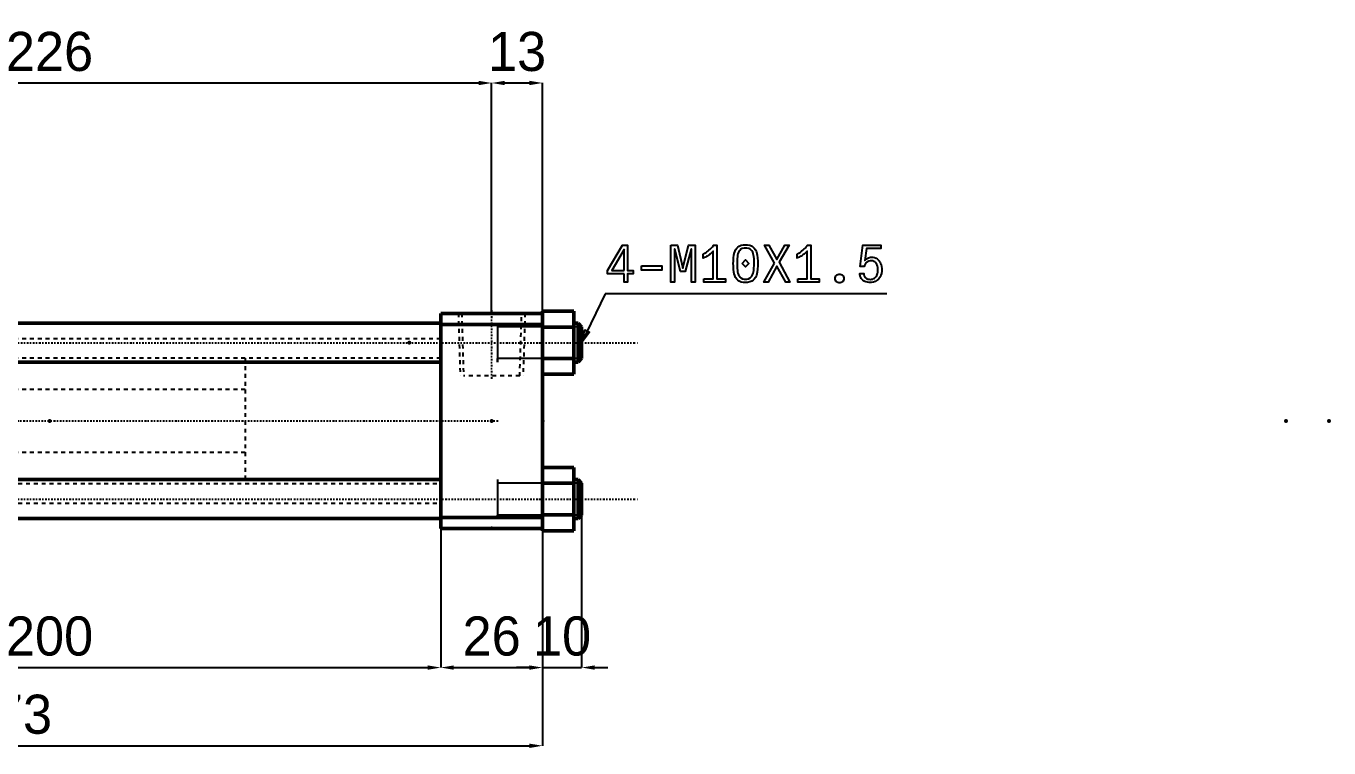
# Model space of a CAD drawing. Header units: millimetres. Extents: x -31 to 682, y -631 to 102.
# Drawn here: x 349.4 to 682.4, y -82.2 to 102.4 of the extents above; entities that cross this region are included whole.
import ezdxf

# ---------------------------------------------------------------- set-up
doc = ezdxf.new("R2010")
doc.units = ezdxf.units.MM
doc.linetypes.add('Center', pattern=[1.5, 0.45, -0.5, 0.05, -0.5])
doc.linetypes.add('Dashed', pattern=[2, 1, -1])
for name, color, linetype, lineweight in [('2d ConnectionPoints', 7, 'Continuous', 50), ('AM_0', 7, 'Continuous', 50), ('AM_5', 3, 'Continuous', 25), ('AM_7', 7, 'Center', 25), ('AM_9', 6, 'Dashed', 25)]:
    doc.layers.add(name, color=color, linetype=linetype, lineweight=lineweight)
doc.dimstyles.new('ISO-25', dxfattribs={"dimtxt": 2.5, "dimasz": 2.5, "dimexe": 1.25, "dimexo": 0.625, "dimtad": 1, "dimtxsty": 'Standard', "dimcen": 2.5, "dimadec": 0, "dimazin": 0, "dimtfac": 1, "dimtmove": 0, "dimatfit": 3, "dimfxl": 1, "dimarcsym": 0})

# ---------------------------------------------------------------- blocks, each defined once
blk = doc.blocks.new('3_A__SD__C_32_150_ROD_070_0_in_MGHC2A70SDC32150T110A0_2')
at = {"layer": 'AM_0'}
for p, q in [((-25, 8), (-41, 8)), ((-58.08, 6), (-59, 5.08)), ((-59, 5.08), (-59, -5.08)), ((-49, 6), (-58.08, 6)), ((-58.08, 6), (-58.08, -6)), ((-27, 3.87), (-41, 3.87)), ((-27, -3.87), (-27, 3.87)), ((-59, -5.08), (-58.08, -6)), ((-58.08, -6), (-49, -6)), ((-27, -3.87), (-41, -3.87)), ((-41, -8), (-25, -8))]:
    blk.add_line(p, q, dxfattribs=at)
at = {"layer": 'AM_5'}
for p, q in [((-59, 5.08), (-49, 5.08)), ((-59, -5.08), (-49, -5.08))]:
    blk.add_line(p, q, dxfattribs=at)
at = {"layer": 'AM_5', "linetype": 'Dashed'}
for p, q in [((-49, 5.08), (-41, 5.08)), ((-41, 6), (-41, 5.08)), ((-49, -5.08), (-41, -5.08)), ((-41, -6), (-41, -5.08))]:
    blk.add_line(p, q, dxfattribs=at)
at = {"layer": 'AM_7'}
blk.add_line((-73.75, 0), (250.75, 0), dxfattribs=at)
at = {"layer": 'AM_9'}
for p, q in [((236, 16), (186, 16)), ((186, 16), (186, -16)), ((186, 8), (-25, 8)), ((-41, 6), (-49, 6)), ((-49, -6), (-41, -6)), ((-25, -8), (186, -8)), ((186, -16), (236, -16))]:
    blk.add_line(p, q, dxfattribs=at)
blk = doc.blocks.new('4_A__SD_C_32_150_0__BODY__A70_0_in_MGHC2A70SDC32150T110A0_2')
at = {"layer": 'AM_0'}
for p, q in [((-19, 28.03), (-11, 28.03)), ((-19, 11.97), (-19, 28.03)), ((-11, -28.08), (-11, 28.03)), ((0, 27.5), (-11, 27.5)), ((0, 27.5), (0, -27.5)), ((36, 27.5), (0.5, 27.5)), ((0.5, 27.5), (0.5, -27.5)), ((36, -27.5), (36, 27.5)), ((262, 27.5), (236, 27.5)), ((236, -27.5), (236, 27.5)), ((270, 28.03), (262, 28.03)), ((262, -28.08), (262, 28.03)), ((270, 11.97), (270, 28.03)), ((-20.08, 25), (-21, 24.08)), ((-21, 24.08), (-21, 15.92)), ((-19, 25), (-20.08, 25)), ((-20.08, 25), (-20.08, 15)), ((-19, 24.01), (-11, 24.01)), ((0, 24.67), (-11, 24.67)), ((0.5, 25.5), (0, 25.5)), ((0, 24.86), (0.5, 24.86)), ((36, 24.67), (0.5, 24.67)), ((44, 25), (36, 25)), ((236, 25), (56, 25)), ((262, 24.67), (236, 24.67)), ((270, 24.01), (262, 24.01)), ((271.08, 25), (270, 25)), ((272, 24.08), (271.08, 25)), ((271.08, 25), (271.08, 15)), ((272, 24.08), (272, 15.92)), ((0.5, 21.2), (0, 21.2)), ((0.5, 20.55), (0, 20.55)), ((-25, -17.5), (-25, 17.5)), ((-21, 17.5), (-25, 17.5)), ((-21, 15.92), (-20.08, 15)), ((-20.08, 15), (-19, 15)), ((-19, 15.99), (-11, 15.99)), ((36, 15), (44, 15)), ((56, 15), (236, 15)), ((270, 15.99), (262, 15.99)), ((270, 15), (271.08, 15)), ((271.08, 15), (272, 15.92)), ((-19, 11.97), (-11, 11.97)), ((270, 11.97), (262, 11.97)), ((-19, -11.92), (-11, -11.92)), ((-19, -28.08), (-19, -11.92)), ((270, -11.92), (262, -11.92)), ((270, -28.08), (270, -11.92)), ((-20.08, -15), (-21, -15.92)), ((-21, -15.92), (-21, -24.08)), ((-19, -15), (-20.08, -15)), ((-20.08, -15), (-20.08, -25)), ((-19, -15.96), (-11, -15.96)), ((236, -15), (36, -15)), ((270, -15.96), (262, -15.96)), ((271.08, -15), (270, -15)), ((272, -15.92), (271.08, -15)), ((271.08, -15), (271.08, -25)), ((272, -15.92), (272, -24.08)), ((-25, -17.5), (-21, -17.5)), ((0.5, -20.55), (0, -20.55)), ((0, -21.2), (0.5, -21.2)), ((-21, -24.08), (-20.08, -25)), ((-20.08, -25), (-19, -25)), ((-19, -24.04), (-11, -24.04)), ((0, -24.67), (-11, -24.67)), ((0.5, -24.86), (0, -24.86)), ((0.5, -25.5), (0, -25.5)), ((36, -24.67), (0.5, -24.67)), ((36, -25), (236, -25)), ((262, -24.67), (236, -24.67)), ((270, -24.04), (262, -24.04)), ((270, -25), (271.08, -25)), ((271.08, -25), (272, -24.08)), ((-19, -28.08), (-11, -28.08)), ((0, -27.5), (-11, -27.5)), ((36, -27.5), (0.5, -27.5)), ((262, -27.5), (236, -27.5)), ((270, -28.08), (262, -28.08))]:
    blk.add_line(p, q, dxfattribs=at)
at = {"layer": 'AM_5', "linetype": 'Dashed'}
for p, q in [((14.47, 27.5), (14.97, 11.5)), ((31.53, 27.5), (31.03, 11.5)), ((240.47, 27.5), (240.97, 11.5)), ((257.53, 27.5), (257.03, 11.5))]:
    blk.add_line(p, q, dxfattribs=at)
at = {"layer": 'AM_5'}
for p, q in [((-21, 24.08), (0.5, 24.08)), ((0.5, 25), (0.5, 24.08)), ((0.5, 25), (0.5, 15)), ((250.5, 25), (250.5, 24.08)), ((250.5, 25), (250.5, 15)), ((272, 24.08), (250.5, 24.08)), ((-21, 15.92), (0.5, 15.92)), ((0.5, 15), (0.5, 15.92)), ((272, 15.92), (250.5, 15.92)), ((250.5, 15), (250.5, 15.92)), ((-21, -15.92), (0.5, -15.92)), ((0.5, -15), (0.5, -15.92)), ((0.5, -15), (0.5, -25)), ((250.5, -15), (250.5, -15.92)), ((250.5, -15), (250.5, -25)), ((272, -15.92), (250.5, -15.92)), ((-21, -24.08), (0.5, -24.08)), ((0.5, -25), (0.5, -24.08)), ((272, -24.08), (250.5, -24.08)), ((250.5, -25), (250.5, -24.08))]:
    blk.add_line(p, q, dxfattribs=at)
at = {"layer": 'AM_7'}
for p, q in [((23, 28.3), (23, 10.7)), ((249, 28.3), (249, 10.7)), ((-35.65, 20), (286.65, 20)), ((-35.65, -20), (286.65, -20))]:
    blk.add_line(p, q, dxfattribs=at)
at = {"layer": 'AM_9'}
for p, q in [((15.33, 27.5), (15.82, 11.5)), ((30.18, 11.5), (30.67, 27.5)), ((241.33, 27.5), (241.82, 11.5)), ((256.18, 11.5), (256.67, 27.5)), ((56, 25), (44, 25)), ((236, 21), (36, 21)), ((-11, 17.5), (-21, 17.5)), ((236, 16), (36, 16)), ((44, 15), (56, 15)), ((30.18, 11.5), (15.82, 11.5)), ((256.18, 11.5), (241.82, 11.5)), ((0, 7.9), (-25, 7.9)), ((36, 8.1), (0, 8.1)), ((-25, -7.9), (0, -7.9)), ((0, -8.1), (36, -8.1)), ((36, -16), (236, -16)), ((-21, -17.5), (-11, -17.5)), ((36, -21), (236, -21))]:
    blk.add_line(p, q, dxfattribs=at)
blk = doc.blocks.new('*D29')
at = {"layer": 'AM_5', "color": 0, "lineweight": -2}
for p, q in [((455.43, 1.39), (455.43, -61.69)), ((481.43, 1.39), (481.43, -61.69)), ((458.76, -61.69), (478.1, -61.69))]:
    blk.add_line(p, q, dxfattribs=at)
at = {"layer": 'AM_5', "color": 0}
for points in [[(458.76, -61.14), (458.76, -62.25), (455.43, -61.69)], [(478.1, -62.25), (478.1, -61.14), (481.43, -61.69)]]:
    blk.add_solid(points, dxfattribs=at)
at = {"layer": 'Defpoints', "color": 0}
for p in [(455.43, 1.39), (481.43, 1.39), (481.43, -61.69)]:
    blk.add_point(p, dxfattribs=at)
at = {"layer": 'AM_5', "color": 0, "insert": (468.43, -53.69), "char_height": 10, "attachment_point": 5}
blk.add_mtext('26', dxfattribs=at)
blk = doc.blocks.new('*D32')
at = {"layer": 'AM_5', "color": 0, "lineweight": -2}
for p, q in [((242.43, 28.89), (242.43, 87.8)), ((245.76, 87.8), (465.1, 87.8)), ((468.43, 28.89), (468.43, 87.8))]:
    blk.add_line(p, q, dxfattribs=at)
at = {"layer": 'AM_5', "color": 0}
for points in [[(245.76, 88.36), (245.76, 87.25), (242.43, 87.8)], [(465.1, 87.25), (465.1, 88.36), (468.43, 87.8)]]:
    blk.add_solid(points, dxfattribs=at)
at = {"layer": 'Defpoints', "color": 0}
for p in [(468.43, 87.8), (242.43, 28.89), (468.43, 28.89)]:
    blk.add_point(p, dxfattribs=at)
at = {"layer": 'AM_5', "color": 0, "insert": (355.43, 95.8), "char_height": 10, "attachment_point": 5}
blk.add_mtext('226', dxfattribs=at)
blk = doc.blocks.new('*D34')
at = {"layer": 'AM_5', "color": 0, "lineweight": -2}
for p, q in [((255.43, 1.39), (255.43, -61.69)), ((455.43, 1.39), (455.43, -61.69)), ((258.76, -61.69), (452.1, -61.69))]:
    blk.add_line(p, q, dxfattribs=at)
at = {"layer": 'AM_5', "color": 0}
for points in [[(258.76, -61.14), (258.76, -62.25), (255.43, -61.69)], [(452.1, -62.25), (452.1, -61.14), (455.43, -61.69)]]:
    blk.add_solid(points, dxfattribs=at)
at = {"layer": 'Defpoints', "color": 0}
for p in [(255.43, 1.39), (455.43, 1.39), (455.43, -61.69)]:
    blk.add_point(p, dxfattribs=at)
at = {"layer": 'AM_5', "color": 0, "insert": (355.43, -53.69), "char_height": 10, "attachment_point": 5}
blk.add_mtext('200', dxfattribs=at)
blk = doc.blocks.new('*D35')
at = {"layer": 'AM_5', "color": 0, "lineweight": -2}
for p, q in [((208.43, 1.39), (208.43, -81.69)), ((481.43, 1.39), (481.43, -81.69)), ((211.76, -81.69), (478.1, -81.69))]:
    blk.add_line(p, q, dxfattribs=at)
at = {"layer": 'AM_5', "color": 0}
for points in [[(211.76, -81.14), (211.76, -82.25), (208.43, -81.69)], [(478.1, -82.25), (478.1, -81.14), (481.43, -81.69)]]:
    blk.add_solid(points, dxfattribs=at)
at = {"layer": 'Defpoints', "color": 0}
for p in [(208.43, 1.39), (481.43, 1.39), (481.43, -81.69)]:
    blk.add_point(p, dxfattribs=at)
at = {"layer": 'AM_5', "color": 0, "insert": (344.93, -73.69), "char_height": 10, "attachment_point": 5}
blk.add_mtext('273', dxfattribs=at)
blk = doc.blocks.new('*D38')
at = {"layer": 'AM_5', "color": 0, "lineweight": -2}
for p, q in [((468.43, 28.89), (468.43, 87.8)), ((471.76, 87.8), (478.1, 87.8)), ((481.43, 1.39), (481.43, 87.8))]:
    blk.add_line(p, q, dxfattribs=at)
at = {"layer": 'AM_5', "color": 0}
for points in [[(471.76, 88.36), (471.76, 87.25), (468.43, 87.8)], [(478.1, 87.25), (478.1, 88.36), (481.43, 87.8)]]:
    blk.add_solid(points, dxfattribs=at)
at = {"layer": 'Defpoints', "color": 0}
for p in [(481.43, 87.8), (468.43, 28.89), (481.43, 1.39)]:
    blk.add_point(p, dxfattribs=at)
at = {"layer": 'AM_5', "color": 0, "insert": (474.93, 95.8), "char_height": 10, "attachment_point": 5}
blk.add_mtext('13', dxfattribs=at)
blk = doc.blocks.new('*D39')
at = {"layer": 'AM_5', "color": 0, "lineweight": -2}
for p, q in [((481.43, 1.39), (481.43, -61.69)), ((491.43, -18.61), (491.43, -61.69)), ((478.1, -61.69), (474.76, -61.69)), ((481.43, -61.69), (491.43, -61.69)), ((494.76, -61.69), (498.1, -61.69))]:
    blk.add_line(p, q, dxfattribs=at)
at = {"layer": 'AM_5', "color": 0}
for points in [[(478.1, -62.25), (478.1, -61.14), (481.43, -61.69)], [(494.76, -61.14), (494.76, -62.25), (491.43, -61.69)]]:
    blk.add_solid(points, dxfattribs=at)
at = {"layer": 'Defpoints', "color": 0}
for p in [(481.43, 1.39), (491.43, -18.61), (491.43, -61.69)]:
    blk.add_point(p, dxfattribs=at)
at = {"layer": 'AM_5', "color": 0, "insert": (486.43, -53.69), "char_height": 10, "attachment_point": 5}
blk.add_mtext('10', dxfattribs=at)

msp = doc.modelspace()

# ---------------------------------------------------------------- linework, layer by layer
at = {"layer": '2d ConnectionPoints'}
for p in [(447.431, 21.388), (355.431, 1.388), (468.431, 1.388), (468.431, 1.388), (481.431, 1.388), (481.431, 1.388), (481.431, 1.388), (671.431, 1.388), (682.431, 1.388), (468.431, -26.112)]:
    msp.add_point(p, dxfattribs=at)
at = {"layer": 'AM_5'}
for p, q in [((497.431, 33.888), (491.431, 21.388)), ((569.431, 33.888), (497.431, 33.888))]:
    msp.add_line(p, q, dxfattribs=at)
for points in [[(502.28, 38.968), (498.068, 38.968), (498.068, 39.813), (501.903, 46.313), (503.19, 46.313), (503.19, 39.846), (504.594, 39.846), (504.594, 38.968), (503.19, 38.968), (503.19, 36.888), (502.28, 36.888), (502.28, 38.968)], [(502.293, 39.846), (502.293, 45.221), (499.186, 39.846), (502.293, 39.846)], [(514.217, 46.313), (515.894, 46.313), (517.324, 40.424), (518.741, 46.313), (520.444, 46.313), (520.444, 36.888), (519.482, 36.888), (519.482, 45.325), (519.417, 45.293), (517.922, 39.553), (516.739, 39.553), (515.225, 45.293), (515.179, 45.319), (515.179, 36.888), (514.217, 36.888), (514.217, 46.313)], [(522.646, 37.72), (525.038, 37.72), (525.038, 44.753), (525.038, 44.753), (524.91, 44.624), (524.692, 44.422), (524.692, 44.422), (524.446, 44.211), (524.265, 44.064), (524.265, 44.064), (524.077, 43.919), (523.794, 43.713), (523.794, 43.713), (523.508, 43.522), (523.316, 43.401), (523.316, 43.401), (523.129, 43.293), (522.869, 43.161), (522.869, 43.161), (522.634, 43.067), (522.49, 43.024), (522.49, 44.012), (522.49, 44.012), (522.668, 44.097), (522.948, 44.257), (522.948, 44.257), (523.243, 44.458), (523.449, 44.614), (523.449, 44.614), (523.656, 44.781), (523.957, 45.04), (523.957, 45.04), (524.247, 45.309), (524.434, 45.494), (524.434, 45.494), (524.611, 45.677), (524.848, 45.933), (524.848, 45.933), (525.052, 46.168), (525.168, 46.313), (526, 46.313), (526, 37.72), (528.171, 37.72), (528.171, 36.888), (522.646, 36.888), (522.646, 37.72)], [(533.324, 36.758), (533.324, 36.758), (532.834, 36.782), (532.189, 36.908), (532.189, 36.908), (531.652, 37.141), (531.355, 37.356), (531.355, 37.356), (531.1, 37.613), (530.784, 38.066), (530.784, 38.066), (530.548, 38.598), (530.435, 38.998), (530.435, 38.998), (530.35, 39.437), (530.257, 40.178), (530.257, 40.178), (530.207, 41.018), (530.198, 41.633), (530.198, 41.633), (530.208, 42.234), (530.258, 43.057), (530.258, 43.057), (530.352, 43.786), (530.438, 44.22), (530.438, 44.22), (530.552, 44.616), (530.79, 45.144), (530.79, 45.144), (531.108, 45.593), (531.365, 45.849), (531.365, 45.849), (531.662, 46.063), (532.197, 46.295), (532.197, 46.295), (532.838, 46.42), (533.324, 46.443), (533.324, 46.443), (533.813, 46.42), (534.456, 46.295), (534.456, 46.295), (534.993, 46.063), (535.291, 45.849), (535.291, 45.849), (535.547, 45.593), (535.866, 45.145), (535.866, 45.145), (536.105, 44.618), (536.22, 44.224), (536.22, 44.224), (536.308, 43.79), (536.403, 43.061), (536.403, 43.061), (536.454, 42.236), (536.464, 41.633), (536.464, 41.633), (536.454, 41.027), (536.401, 40.195), (536.401, 40.195), (536.302, 39.456), (536.21, 39.014), (536.21, 39.014), (536.092, 38.611), (535.848, 38.074), (535.848, 38.074), (535.526, 37.618), (535.268, 37.36), (535.268, 37.36), (534.97, 37.143), (534.438, 36.909), (534.438, 36.909), (533.804, 36.783), (533.324, 36.758)], [(533.324, 37.616), (533.324, 37.616), (533.667, 37.637), (534.118, 37.746), (534.118, 37.746), (534.495, 37.949), (534.706, 38.136), (534.706, 38.136), (534.887, 38.358), (535.11, 38.743), (535.11, 38.743), (535.277, 39.189), (535.356, 39.521), (535.356, 39.521), (535.415, 39.882), (535.48, 40.481), (535.48, 40.481), (535.515, 41.15), (535.521, 41.633), (535.521, 41.633), (535.516, 42.146), (535.485, 42.838), (535.485, 42.838), (535.428, 43.439), (535.375, 43.788), (535.375, 43.788), (535.303, 44.103), (535.146, 44.525), (535.146, 44.525), (534.929, 44.885), (534.751, 45.091), (534.751, 45.091), (534.541, 45.265), (534.156, 45.452), (534.156, 45.452), (533.685, 45.553), (533.324, 45.572), (533.324, 45.572), (532.966, 45.553), (532.499, 45.452), (532.499, 45.452), (532.116, 45.265), (531.907, 45.091), (531.907, 45.091), (531.731, 44.885), (531.515, 44.525), (531.515, 44.525), (531.358, 44.103), (531.287, 43.788), (531.287, 43.788), (531.234, 43.439), (531.177, 42.838), (531.177, 42.838), (531.146, 42.146), (531.14, 41.633), (531.14, 41.633), (531.147, 41.145), (531.18, 40.473), (531.18, 40.473), (531.242, 39.874), (531.3, 39.514), (531.3, 39.514), (531.376, 39.185), (531.539, 38.741), (531.539, 38.741), (531.76, 38.358), (531.94, 38.136), (531.94, 38.136), (532.149, 37.949), (532.527, 37.746), (532.527, 37.746), (532.98, 37.637), (533.324, 37.616)], [(540.72, 41.763), (538.178, 46.313), (539.257, 46.313), (541.344, 42.641), (543.391, 46.313), (544.431, 46.313), (541.89, 41.939), (544.639, 36.888), (543.599, 36.888), (541.331, 40.944), (539.088, 36.888), (538.022, 36.888), (540.72, 41.763)], [(546.646, 37.72), (549.038, 37.72), (549.038, 44.753), (549.038, 44.753), (548.91, 44.624), (548.692, 44.422), (548.692, 44.422), (548.446, 44.211), (548.265, 44.064), (548.265, 44.064), (548.077, 43.919), (547.794, 43.713), (547.794, 43.713), (547.508, 43.522), (547.316, 43.401), (547.316, 43.401), (547.129, 43.293), (546.869, 43.161), (546.869, 43.161), (546.634, 43.067), (546.49, 43.024), (546.49, 44.012), (546.49, 44.012), (546.668, 44.097), (546.948, 44.257), (546.948, 44.257), (547.243, 44.458), (547.449, 44.614), (547.449, 44.614), (547.656, 44.781), (547.957, 45.04), (547.957, 45.04), (548.247, 45.309), (548.434, 45.494), (548.434, 45.494), (548.611, 45.677), (548.848, 45.933), (548.848, 45.933), (549.052, 46.168), (549.168, 46.313), (550, 46.313), (550, 37.72), (552.171, 37.72), (552.171, 36.888), (546.646, 36.888), (546.646, 37.72)], [(565.194, 36.771), (565.194, 36.771), (564.901, 36.781), (564.483, 36.834), (564.483, 36.834), (564.09, 36.932), (563.842, 37.022), (563.842, 37.022), (563.61, 37.133), (563.299, 37.341), (563.299, 37.341), (563.031, 37.599), (562.877, 37.798), (562.877, 37.798), (562.747, 38.02), (562.607, 38.393), (562.607, 38.393), (562.531, 38.816), (562.516, 39.124), (563.53, 39.124), (563.53, 39.124), (563.549, 38.833), (563.648, 38.452), (563.648, 38.452), (563.832, 38.139), (564.002, 37.967), (564.002, 37.967), (564.202, 37.827), (564.545, 37.675), (564.545, 37.675), (564.941, 37.593), (565.233, 37.577), (565.233, 37.577), (565.485, 37.591), (565.828, 37.664), (565.828, 37.664), (566.132, 37.798), (566.312, 37.922), (566.312, 37.922), (566.475, 38.068), (566.685, 38.32), (566.685, 38.32), (566.853, 38.61), (566.943, 38.825), (566.943, 38.825), (567.015, 39.053), (567.094, 39.41), (567.094, 39.41), (567.136, 39.786), (567.144, 40.047), (567.144, 40.047), (567.137, 40.286), (567.096, 40.633), (567.096, 40.633), (567.02, 40.967), (566.949, 41.182), (566.949, 41.182), (566.863, 41.385), (566.704, 41.66), (566.704, 41.66), (566.508, 41.898), (566.358, 42.036), (566.358, 42.036), (566.192, 42.153), (565.914, 42.28), (565.914, 42.28), (565.603, 42.348), (565.376, 42.361), (565.376, 42.361), (565.135, 42.346), (564.795, 42.262), (564.795, 42.262), (564.48, 42.108), (564.284, 41.965), (564.284, 41.965), (564.107, 41.795), (563.888, 41.495), (563.888, 41.495), (563.725, 41.143), (563.647, 40.879), (562.659, 40.879), (563.335, 46.339), (567.924, 46.339), (567.924, 45.494), (564.258, 45.494), (563.842, 42.368), (563.842, 42.368), (563.98, 42.536), (564.195, 42.756), (564.195, 42.756), (564.421, 42.936), (564.577, 43.034), (564.577, 43.034), (564.741, 43.115), (565.008, 43.202), (565.008, 43.202), (565.299, 43.25), (565.506, 43.258), (565.506, 43.258), (565.825, 43.241), (566.27, 43.151), (566.27, 43.151), (566.675, 42.984), (566.923, 42.829), (566.923, 42.829), (567.151, 42.646), (567.45, 42.323), (567.45, 42.323), (567.697, 41.945), (567.833, 41.663), (567.833, 41.663), (567.946, 41.361), (568.067, 40.884), (568.067, 40.884), (568.133, 40.376), (568.145, 40.021), (568.145, 40.021), (568.131, 39.648), (568.053, 39.12), (568.053, 39.12), (567.908, 38.632), (567.775, 38.328), (567.775, 38.328), (567.615, 38.046), (567.33, 37.673), (567.33, 37.673), (566.991, 37.358), (566.735, 37.181), (566.735, 37.181), (566.459, 37.034), (566.015, 36.874), (566.015, 36.874), (565.535, 36.788), (565.194, 36.771)], [(506.731, 41.074), (511.931, 41.074), (511.931, 39.904), (506.731, 39.904), (506.731, 41.074)], [(532.453, 41.633), (533.324, 42.608), (534.195, 41.633), (533.324, 40.749), (532.453, 41.633)], [(557.324, 36.706), (557.324, 36.706), (557.135, 36.719), (556.879, 36.782), (556.879, 36.782), (556.659, 36.9), (556.531, 37.009), (556.531, 37.009), (556.424, 37.138), (556.307, 37.361), (556.307, 37.361), (556.244, 37.619), (556.232, 37.811), (556.232, 37.811), (556.244, 38.004), (556.307, 38.262), (556.307, 38.262), (556.424, 38.485), (556.531, 38.614), (556.531, 38.614), (556.659, 38.723), (556.879, 38.841), (556.879, 38.841), (557.135, 38.904), (557.324, 38.916), (557.324, 38.916), (557.517, 38.904), (557.775, 38.841), (557.775, 38.841), (557.998, 38.723), (558.127, 38.614), (558.127, 38.614), (558.236, 38.485), (558.354, 38.262), (558.354, 38.262), (558.417, 38.004), (558.429, 37.811), (558.429, 37.811), (558.417, 37.621), (558.354, 37.365), (558.354, 37.365), (558.236, 37.142), (558.127, 37.012), (558.127, 37.012), (557.998, 36.902), (557.775, 36.783), (557.775, 36.783), (557.517, 36.719), (557.324, 36.706)], [(491.431, 21.388), (492.272, 24.682), (493.474, 24.105), (491.431, 21.388)]]:
    msp.add_lwpolyline(points, dxfattribs=at)

# ---------------------------------------------------------------- block references
for name in ['4_A__SD_C_32_150_0__BODY__A70_0_in_MGHC2A70SDC32150T110A0_2', '3_A__SD__C_32_150_ROD_070_0_in_MGHC2A70SDC32150T110A0_2']:
    msp.add_blockref(name, (219.431, 1.388))

# ---------------------------------------------------------------- dimensions: what is measured, and where the dimension line sits
for base, p1, p2, text, picture, middle in [((468.431, 87.802), (242.431, 28.888), (468.431, 28.888), '226', '*D32', (355.431, 87.802)), ((481.431, 87.802), (468.431, 28.888), (481.431, 1.388), '13', '*D38', (474.931, 87.802)), ((481.431, -81.694), (208.431, 1.388), (481.431, 1.388), '273', '*D35', (344.931, -81.694)), ((455.431, -61.694), (255.431, 1.388), (455.431, 1.388), '200', '*D34', (355.431, -61.694)), ((481.431, -61.694), (455.431, 1.388), (481.431, 1.388), '26', '*D29', (468.431, -61.694)), ((491.431, -61.694), (481.431, 1.388), (491.431, -18.612), '10', '*D39', (486.431, -61.694))]:
    dim = msp.add_linear_dim(base=base, p1=p1, p2=p2, text=text, dimstyle='ISO-25', override={"dimtxt": 10, "dimasz": 3.333333, "dimexe": 0, "dimexo": 0, "dimgap": 3}, dxfattribs=at)
    dim.commit()
    dim.dimension.update_dxf_attribs({"geometry": picture, "text_midpoint": middle, "dimtype": 160})

doc.saveas('drawing.dxf')
